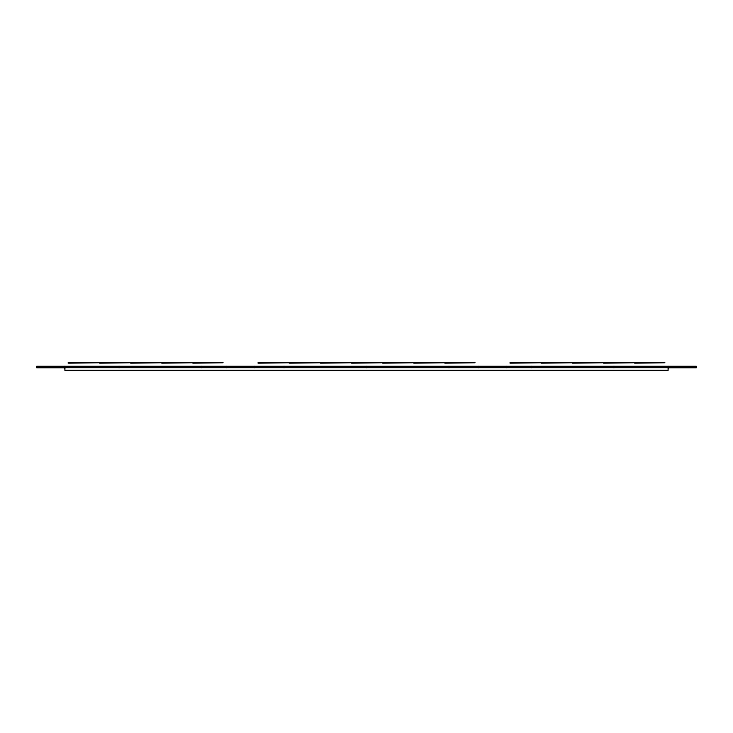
<?xml version="1.0" encoding="UTF-8"?>
<svg xmlns="http://www.w3.org/2000/svg" width="733" height="733" viewBox="0 0 733 733"><rect width="100%" height="100%" fill="white"/><g stroke="black" fill="none" stroke-linecap="round" stroke-linejoin="round"><path stroke-width="1.1" d="M36.65 366.766L696.35 366.766M36.65 367.224L696.35 367.224M64.779 367.535L668.221 367.535M65.283 367.645L36.65 367.645L36.65 366.408L696.35 366.408L696.35 367.645L668.111 367.645M668.221 366.408L668.221 370.458L64.779 370.458L64.779 366.408M613.888 366.408L613.888 367.645M531.425 366.408L531.425 367.645M506.558 366.408L506.558 367.645M478.429 366.408L478.429 367.645M448.962 366.408L448.962 367.645M366.5 366.408L366.5 367.645M284.038 366.408L284.038 367.645M254.571 366.408L254.571 367.645M226.442 366.408L226.442 367.645M201.575 366.408L201.575 367.645M119.112 366.408L119.112 367.645M98.524 362.542L68.288 362.899L98.524 362.542M129.622 362.542L99.395 362.899L129.622 362.542M160.729 362.542L130.492 362.899L160.729 362.542M191.826 362.542L161.59 362.899L191.826 362.542M222.924 362.542L192.687 362.899L222.924 362.542M288.316 362.542L258.08 362.899L288.316 362.542M319.414 362.542L289.187 362.899L319.414 362.542M350.521 362.542L320.284 362.899L350.521 362.542M381.618 362.542L351.382 362.899L381.618 362.542M412.716 362.542L382.479 362.899L412.716 362.542M443.813 362.542L413.586 362.899L443.813 362.542M474.92 362.542L444.684 362.899L474.92 362.542M540.313 362.542L510.076 362.899L540.313 362.542M571.41 362.542L541.174 362.899L571.41 362.542M602.508 362.542L572.271 362.899L602.508 362.542M633.605 362.542L603.378 362.899L633.605 362.542M664.712 362.542L634.476 362.899L664.712 362.542"/></g></svg>
